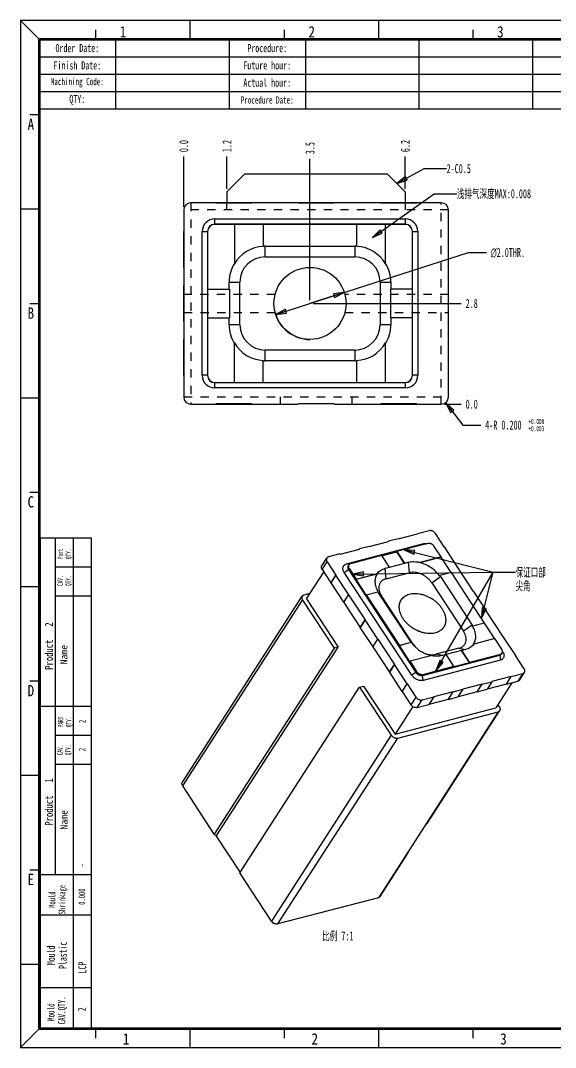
# Model space of a CAD drawing. Header units: millimetres. Extents: x 1.2 to 41.6, y 0.8 to 29.3.
# Drawn here: x 1.22 to 16.08, y 0.81 to 29.31 of the extents above; entities that cross this region are included whole.
import ezdxf

# ---------------------------------------------------------------- set-up
doc = ezdxf.new("R2010")
doc.units = ezdxf.units.MM
doc.header["$LTSCALE"] = 2.31
doc.linetypes.add('HIDDEN', pattern=[0.2, 0.1, -0.1])
doc.layers.get('0').update_dxf_attribs({"linetype": 'CONTINUOUS'})
for name, color, linetype in [('DEFAULT_2', 4, 'HIDDEN'), ('DIM', 7, 'CONTINUOUS'), ('NOTE', 7, 'CONTINUOUS')]:
    doc.layers.add(name, color=color, linetype=linetype)
doc.styles.get("Standard").update_dxf_attribs({"font": 'txt', "width": 0.6})
doc.styles.add('TEXTSTYLE_10', font='txt')
doc.styles.add('TEXTSTYLE_2', font='gdt', dxfattribs={"width": 0.6})
doc.styles.add('TEXTSTYLE_4', font='txt', dxfattribs={"width": 0.8})
doc.styles.add('TEXTSTYLE_5', font='txt', dxfattribs={"width": 0.85})
doc.dimstyles.new('DIMSTYLE_1', dxfattribs={"dimtxt": 0.25, "dimasz": 0.3, "dimexe": 1.75, "dimexo": 0.875, "dimtad": 0, "dimtih": 1, "dimtoh": 1, "dimdec": 1, "dimzin": 0, "dimdsep": 46, "dimtxsty": 'STANDARD', "dimblk": 'CLOSED', "dimblk1": 'CLOSED', "dimblk2": 'CLOSED', "dimcen": 0.09, "dimadec": 0, "dimazin": 0, "dimtp": 0.1, "dimtm": 0.1, "dimtfac": 1, "dimtdec": 1, "dimtofl": 0, "dimtmove": 0, "dimatfit": 3, "dimldrblk": 'CLOSED', "dimfxl": 1, "dimtolj": 1, "dimtzin": 0, "dimarcsym": 0})
doc.dimstyles.new('DIMSTYLE_2', dxfattribs={"dimtxt": 0.25, "dimasz": 0.3, "dimexe": 1.75, "dimexo": 0.875, "dimtad": 0, "dimtih": 1, "dimtoh": 1, "dimdec": 1, "dimzin": 0, "dimdsep": 46, "dimtxsty": 'STANDARD', "dimblk": 'CLOSED', "dimblk1": 'CLOSED', "dimblk2": 'CLOSED', "dimcen": 0.09, "dimadec": 0, "dimazin": 0, "dimtp": 0.2, "dimtm": 0.2, "dimtfac": 1, "dimtdec": 1, "dimtofl": 0, "dimtmove": 0, "dimatfit": 3, "dimldrblk": 'CLOSED', "dimfxl": 1, "dimtolj": 1, "dimtzin": 0, "dimarcsym": 0})
doc.dimstyles.new('DIMSTYLE_3', dxfattribs={"dimtxt": 0.25, "dimasz": 0.3, "dimexe": 1.75, "dimexo": 0.875, "dimtad": 1, "dimdec": 1, "dimzin": 0, "dimdsep": 46, "dimtxsty": 'STANDARD', "dimblk": 'CLOSED', "dimblk1": 'CLOSED', "dimblk2": 'CLOSED', "dimcen": 0.09, "dimadec": 0, "dimazin": 0, "dimtp": 0.1, "dimtm": 0.1, "dimtfac": 1, "dimtdec": 1, "dimtofl": 0, "dimtmove": 0, "dimatfit": 3, "dimldrblk": 'CLOSED', "dimfxl": 1, "dimtolj": 1, "dimtzin": 0, "dimarcsym": 0})
doc.dimstyles.new('DIMSTYLE_4', dxfattribs={"dimtxt": 0.25, "dimasz": 0.3, "dimexe": 1.75, "dimexo": 0.875, "dimtad": 1, "dimdec": 3, "dimzin": 0, "dimdsep": 46, "dimtxsty": 'STANDARD', "dimblk": 'CLOSED', "dimblk1": 'CLOSED', "dimblk2": 'CLOSED', "dimcen": 0.09, "dimadec": 0, "dimazin": 0, "dimtol": 1, "dimtp": 0.008, "dimtm": -0.003, "dimtfac": 0.6, "dimtdec": 3, "dimtofl": 0, "dimtmove": 0, "dimatfit": 3, "dimldrblk": 'CLOSED', "dimfxl": 1, "dimtolj": 1, "dimtzin": 0, "dimarcsym": 0})
doc.dimstyles.get("Standard").update_dxf_attribs({"dimtxt": 0.25, "dimasz": 0.3, "dimexe": 1.75, "dimexo": 0.875, "dimtad": 1, "dimdec": 3, "dimzin": 0, "dimdsep": 46, "dimtxsty": 'STANDARD', "dimblk": 'CLOSED', "dimblk1": 'CLOSED', "dimblk2": 'CLOSED', "dimcen": 0.09, "dimadec": 0, "dimazin": 0, "dimtol": 1, "dimtp": 0.001, "dimtm": 0.001, "dimtfac": 1, "dimtdec": 3, "dimtofl": 0, "dimtmove": 0, "dimatfit": 3, "dimldrblk": 'CLOSED', "dimfxl": 1, "dimtolj": 1, "dimtzin": 0, "dimarcsym": 0})

# ---------------------------------------------------------------- blocks, each defined once
blk = doc.blocks.new('*D1')
at = {"layer": 'DIM', "color": 2, "linetype": 'Continuous'}
blk.add_line((6.954, 24.636), (6.954, 25.528), dxfattribs=at)
at = {"layer": 'DIM', "color": 2, "linetype": 'Continuous', "insert": (6.829, 25.653), "char_height": 0.25, "width": 0.45, "attachment_point": 1, "rotation": 90, "line_spacing_factor": 0.9}
blk.add_mtext('1.2', dxfattribs=at)
blk = doc.blocks.new('_CLOSED')
at = {"color": 0, "linetype": 'ByBlock'}
for p, q in [((0, 0), (-1, 0.183)), ((-1, 0.183), (-1, -0.183)), ((-1, -0.183), (0, 0)), ((-1, 0), (0, 0))]:
    blk.add_line(p, q, dxfattribs=at)
blk = doc.blocks.new('*D2')
at = {"layer": 'DIM', "color": 2, "linetype": 'Continuous'}
blk.add_line((5.754, 24.135), (5.754, 25.528), dxfattribs=at)
at = {"layer": 'DIM', "color": 2, "linetype": 'Continuous', "insert": (5.629, 25.653), "char_height": 0.25, "width": 0.45, "attachment_point": 1, "rotation": 90, "line_spacing_factor": 0.9}
blk.add_mtext('0.0', dxfattribs=at)
blk = doc.blocks.new('*D3')
at = {"layer": 'DIM', "color": 2, "linetype": 'Continuous'}
blk.add_line((11.904, 24.636), (11.904, 25.528), dxfattribs=at)
at = {"layer": 'DIM', "color": 2, "linetype": 'Continuous', "insert": (11.779, 25.653), "char_height": 0.25, "width": 0.45, "attachment_point": 1, "rotation": 90, "line_spacing_factor": 0.9}
blk.add_mtext('6.2', dxfattribs=at)
blk = doc.blocks.new('*D4')
at = {"layer": 'DIM', "color": 2, "linetype": 'Continuous'}
blk.add_line((9.259, 21.542), (9.259, 25.471), dxfattribs=at)
at = {"layer": 'DIM', "color": 2, "linetype": 'Continuous', "insert": (9.134, 25.596), "char_height": 0.25, "width": 0.45, "attachment_point": 1, "rotation": 90, "line_spacing_factor": 0.9}
blk.add_mtext('3.5', dxfattribs=at)
blk = doc.blocks.new('*D5')
at = {"layer": 'DIM', "color": 2, "linetype": 'Continuous'}
blk.add_line((9.346, 21.454), (13.456, 21.454), dxfattribs=at)
at = {"layer": 'DIM', "color": 2, "linetype": 'Continuous', "insert": (13.581, 21.579), "char_height": 0.25, "width": 0.45, "attachment_point": 1, "line_spacing_factor": 0.9}
blk.add_mtext('2.8', dxfattribs=at)
blk = doc.blocks.new('*D6')
at = {"layer": 'DIM', "color": 2, "linetype": 'Continuous'}
blk.add_line((12.992, 18.66), (13.456, 18.66), dxfattribs=at)
at = {"layer": 'DIM', "color": 2, "linetype": 'Continuous', "insert": (13.581, 18.785), "char_height": 0.25, "width": 0.45, "attachment_point": 1, "line_spacing_factor": 0.9}
blk.add_mtext('0.0', dxfattribs=at)
blk = doc.blocks.new('*D7')
at = {"layer": 'DIM', "color": 2, "linetype": 'Continuous'}
for p, q in [((9.259, 21.454), (13.658, 22.87)), ((13.658, 22.87), (14.158, 22.87)), ((10.211, 21.76), (9.259, 21.454)), ((8.307, 21.148), (9.259, 21.454))]:
    blk.add_line(p, q, dxfattribs=at)
at = {"layer": 'DIM', "color": 2, "linetype": 'Continuous', "xscale": 0.3, "yscale": 0.3, "zscale": 0.3}
for p, rotation in [((10.211, 21.76), 17.8348967167), ((8.307, 21.148), 197.8348967167)]:
    blk.add_blockref('_CLOSED', p, dxfattribs=dict(at, rotation=rotation))
at = {"layer": 'DIM', "color": 2, "linetype": 'Continuous', "insert": (14.283, 22.995), "char_height": 0.25, "width": 1.38333, "attachment_point": 1, "line_spacing_factor": 0.9, "style": 'TEXTSTYLE_2'}
blk.add_mtext('{\\Fgdt;n}\\Ftxt;2.0THR.', dxfattribs=at)
blk = doc.blocks.new('*D8')
at = {"layer": 'DIM', "color": 2, "linetype": 'Continuous'}
for p, q in [((13.026, 18.701), (13.499, 18.08)), ((13.499, 18.08), (13.999, 18.08))]:
    blk.add_line(p, q, dxfattribs=at)
at = {"layer": 'DIM', "color": 2, "linetype": 'Continuous', "xscale": 0.3, "yscale": 0.3, "zscale": 0.3, "rotation": 127.3016114302}
blk.add_blockref('_CLOSED', (13.026, 18.701), dxfattribs=at)
at = {"layer": 'DIM', "color": 2, "linetype": 'Continuous', "width": 0.6}
for s, height, p in [('+0.008', 0.15, (15.324, 18.105)), ('4-R', 0.25, (14.124, 17.955)), ('0.200', 0.25, (14.574, 17.955)), ('+0.003', 0.15, (15.324, 17.905))]:
    blk.add_text(s, height=height, dxfattribs=at).set_placement(p)
blk = doc.blocks.new('*T36')
at = {"color": 0, "linetype": 'ByBlock', "lineweight": -2}
for p, q in [((0, 0), (39.297, 0)), ((0, 0), (0, -1.92)), ((2.12, 0), (2.12, -1.92)), ((5.273, 0), (5.273, -1.92)), ((7.393, 0), (7.393, -1.92)), ((10.546, 0), (10.546, -1.92)), ((13.699, 0), (13.699, -1.92)), ((16.852, 0), (16.852, -1.92)), ((20.005, 0), (20.005, -1.92)), ((23.158, 0), (23.158, -1.92)), ((26.311, 0), (26.311, -1.92)), ((29.464, 0), (29.464, -1.92)), ((32.617, 0), (32.617, -1.92)), ((39.297, 0), (39.297, -1.92)), ((0, -0.48), (32.617, -0.48)), ((0, -0.96), (32.617, -0.96)), ((0, -1.44), (32.617, -1.44)), ((0, -1.92), (39.297, -1.92))]:
    blk.add_line(p, q, dxfattribs=at)
at = {"color": 0, "linetype": 'Continuous', "char_height": 0.225, "width": 2, "attachment_point": 5, "line_spacing_factor": 0.9}
for s, insert in [('Order Date: ', (1.06, -0.24)), ('Procedure:', (6.333, -0.24))]:
    blk.add_mtext(s, dxfattribs=dict(at, insert=insert))
at = {"color": 0, "linetype": 'Continuous'}
for s, insert, char_height, width, attachment_point in [('  Remark:   ', (32.677, -0.06), 0.3, 6.56, 1), ('Finish Date:', (1.06, -0.72), 0.225, 2, 5), ('Future hour:', (6.333, -0.72), 0.225, 2, 5), ('Machining Code:', (1.06, -1.2), 0.2, 2, 5), ('Actual hour:', (6.333, -1.2), 0.225, 2, 5), ('QTY:', (1.06, -1.68), 0.225, 2, 5), ('Procedure Date:', (6.333, -1.68), 0.2, 2, 5)]:
    blk.add_mtext(s, dxfattribs=dict(at, insert=insert, char_height=char_height, width=width, attachment_point=attachment_point))
blk = doc.blocks.new('*T38')
at = {"color": 0, "linetype": 'ByBlock', "lineweight": -2}
for p, q in [((0, 0), (1.4105, 0)), ((0, 0), (0, -13.5975)), ((0.4095, 0), (0.4095, -9.345)), ((0.91, 0), (0.91, -13.5975)), ((1.4105, 0), (1.4105, -13.5975)), ((0.4095, -0.805), (1.4105, -0.805)), ((0.4095, -1.61), (1.4105, -1.61)), ((0, -4.6725), (1.4105, -4.6725)), ((0.4095, -5.4775), (1.4105, -5.4775)), ((0.4095, -6.2825), (1.4105, -6.2825)), ((0, -9.345), (1.4105, -9.345)), ((0, -10.465), (1.4105, -10.465)), ((0, -12.4775), (1.4105, -12.4775)), ((0, -13.5975), (1.4105, -13.5975))]:
    blk.add_line(p, q, dxfattribs=at)

msp = doc.modelspace()

# ---------------------------------------------------------------- linework, layer by layer
at = {"color": 7, "linetype": 'Continuous'}
for p, q in [((1.7447, 28.7819), (1.2208, 29.3058)), ((1.2216, 29.3056), (1.2216, 0.8057)), ((41.5345, 29.3056), (1.2216, 29.3056)), ((5.9359, 28.7819), (5.9359, 29.3058)), ((11.1748, 28.7819), (11.1748, 29.3058)), ((3.3164, 28.7819), (3.3164, 29.0438)), ((8.5554, 28.7819), (8.5554, 29.0438)), ((13.7943, 28.7819), (13.7943, 29.0438)), ((1.7447, 26.6863), (1.4828, 26.6863)), ((7.4538, 25.0483), (6.9538, 24.5483)), ((7.4538, 25.0483), (11.4042, 25.0483)), ((11.9042, 24.5483), (11.4042, 25.0483)), ((6.9538, 24.5483), (6.9538, 24.2483)), ((11.9042, 24.5483), (11.9042, 24.2483)), ((12.9042, 24.2483), (5.9538, 24.2483)), ((6.6418, 24.2483), (6.6418, 24.2433)), ((6.6418, 24.2433), (7.6418, 24.2433)), ((7.6418, 24.2433), (7.6418, 24.2483)), ((8.9331, 24.2483), (8.9331, 24.2433)), ((8.9331, 24.2433), (9.9331, 24.2433)), ((9.9331, 24.2433), (9.9331, 24.2483)), ((11.2243, 24.2483), (11.2243, 24.2433)), ((11.2243, 24.2433), (12.2243, 24.2433)), ((12.2243, 24.2433), (12.2243, 24.2483)), ((1.7447, 24.0668), (1.2208, 24.0668)), ((5.7535, 24.048), (5.7535, 18.8602)), ((13.1045, 18.8602), (13.1045, 24.048)), ((6.6148, 23.6474), (6.6148, 23.7981)), ((6.6148, 23.7981), (11.9027, 23.7981)), ((11.9027, 23.7981), (11.9027, 23.6474)), ((5.7585, 23.4541), (5.7535, 23.4541)), ((5.7585, 22.4541), (5.7585, 23.4541)), ((6.2638, 19.4611), (6.2638, 23.4471)), ((6.2638, 23.4471), (6.4145, 23.4471)), ((6.4113, 23.4471), (6.4113, 19.4611)), ((6.4145, 23.4471), (6.4145, 19.4611)), ((11.9027, 23.6505), (6.6148, 23.6505)), ((11.9027, 23.6474), (6.6148, 23.6474)), ((7.1588, 23.6474), (7.1588, 22.5491)), ((7.9588, 23.6474), (7.9588, 23.0378)), ((10.5588, 23.0378), (10.5588, 23.6474)), ((11.3588, 22.5491), (11.3588, 23.6474)), ((12.103, 23.4471), (12.2537, 23.4471)), ((12.103, 19.4611), (12.103, 23.4471)), ((12.1062, 19.4611), (12.1062, 23.4471)), ((12.2537, 23.4471), (12.2537, 19.4611)), ((13.1045, 23.4541), (13.0995, 23.4541)), ((13.0995, 23.4541), (13.0995, 22.4541)), ((8.0145, 22.7474), (8.0145, 23.0474)), ((8.0145, 23.0474), (10.503, 23.0474)), ((10.503, 23.0474), (10.503, 22.7474)), ((8.0145, 22.7474), (10.503, 22.7474)), ((5.7535, 22.4541), (5.7585, 22.4541)), ((13.0995, 22.4541), (13.1045, 22.4541)), ((5.7585, 21.9541), (5.7535, 21.9541)), ((5.7585, 20.9541), (5.7585, 21.9541)), ((7.0145, 21.8541), (7.0145, 22.0474)), ((7.0145, 22.0474), (7.3145, 22.0474)), ((7.3145, 20.8608), (7.3145, 22.0474)), ((11.203, 22.0474), (11.503, 22.0474)), ((11.203, 22.0474), (11.203, 20.8608)), ((11.503, 22.0474), (11.503, 21.8541)), ((13.1045, 21.9541), (13.0995, 21.9541)), ((13.0995, 21.9541), (13.0995, 20.9541)), ((6.4141, 21.8541), (7.0225, 21.8541)), ((7.0225, 21.8541), (7.0225, 21.0541)), ((12.103, 21.8541), (11.495, 21.8541)), ((11.495, 21.8541), (11.495, 21.0541)), ((1.7447, 21.4473), (1.4828, 21.4473)), ((5.7535, 20.9541), (5.7585, 20.9541)), ((6.4141, 21.0541), (7.0225, 21.0541)), ((7.0145, 20.8608), (7.0145, 21.0541)), ((7.3145, 20.8608), (7.0145, 20.8608)), ((11.503, 20.8608), (11.203, 20.8608)), ((12.103, 21.0541), (11.495, 21.0541)), ((11.503, 21.0541), (11.503, 20.8608)), ((13.0995, 20.9541), (13.1045, 20.9541)), ((5.7585, 20.4541), (5.7535, 20.4541)), ((5.7585, 19.4541), (5.7585, 20.4541)), ((7.1588, 19.2604), (7.1588, 20.359)), ((11.3588, 19.2604), (11.3588, 20.359)), ((13.1045, 20.4541), (13.0995, 20.4541)), ((13.0995, 20.4541), (13.0995, 19.4541)), ((10.503, 20.1608), (8.0145, 20.1608)), ((8.0145, 19.8608), (8.0145, 20.1608)), ((10.503, 20.1608), (10.503, 19.8608)), ((7.9588, 19.2604), (7.9588, 19.8703)), ((10.503, 19.8608), (8.0145, 19.8608)), ((10.5588, 19.2604), (10.5588, 19.8703)), ((5.7535, 19.4541), (5.7585, 19.4541)), ((6.4145, 19.4611), (6.2638, 19.4611)), ((12.2537, 19.4611), (12.103, 19.4611)), ((13.0995, 19.4541), (13.1045, 19.4541)), ((6.6148, 19.1101), (6.6148, 19.2608)), ((6.6148, 19.2608), (11.9027, 19.2608)), ((6.6148, 19.2576), (11.9027, 19.2576)), ((11.9027, 19.1101), (6.6148, 19.1101)), ((11.9027, 19.2608), (11.9027, 19.1101)), ((1.7447, 18.8279), (1.2208, 18.8279)), ((5.9538, 18.6599), (8.9331, 18.6599)), ((7.6418, 18.6649), (6.6418, 18.6649)), ((6.6418, 18.6649), (6.6418, 18.6599)), ((7.6418, 18.6599), (7.6418, 18.6649)), ((9.9331, 18.6649), (8.9331, 18.6649)), ((8.9331, 18.6649), (8.9331, 18.6599)), ((9.9331, 18.6599), (9.9331, 18.6649)), ((9.9331, 18.6599), (12.9042, 18.6599)), ((12.2243, 18.6649), (11.2243, 18.6649)), ((11.2243, 18.6649), (11.2243, 18.6599)), ((12.2243, 18.6599), (12.2243, 18.6649)), ((1.7447, 16.2084), (1.4828, 16.2084)), ((12.565, 15.148), (12.2452, 15.0644)), ((10.9005, 14.7098), (11.4391, 14.8506)), ((11.4373, 14.8533), (11.4349, 14.8495)), ((11.7066, 14.9237), (11.4373, 14.8533)), ((11.4391, 14.8506), (11.4373, 14.8533)), ((11.7066, 14.9237), (11.7084, 14.921)), ((11.7084, 14.921), (12.247, 15.0617)), ((12.2452, 15.0644), (12.2427, 15.0606)), ((12.247, 15.0617), (12.2452, 15.0644)), ((12.9877, 14.6968), (12.7439, 15.0681)), ((10.0927, 14.4986), (10.6312, 14.6394)), ((10.2755, 14.2269), (12.4222, 14.7881)), ((10.6295, 14.6421), (10.627, 14.6383)), ((10.8988, 14.7125), (10.6295, 14.6421)), ((10.6312, 14.6394), (10.6295, 14.6421)), ((10.8988, 14.7125), (10.9005, 14.7098)), ((11.2421, 14.4522), (11.67, 14.564)), ((11.6723, 14.5672), (11.67, 14.564)), ((11.8855, 14.2357), (11.67, 14.564)), ((12.5302, 14.7915), (11.6723, 14.5672)), ((11.6723, 14.5672), (11.8849, 14.2434)), ((12.4222, 14.7881), (12.4732, 14.7766)), ((12.9018, 14.418), (12.7091, 14.7116)), ((12.9877, 14.6968), (12.985, 14.6961)), ((12.985, 14.6961), (13.3393, 14.1565)), ((12.9865, 14.6951), (12.9877, 14.6968)), ((9.5878, 14.1741), (9.7242, 14.3856)), ((9.5977, 14.0699), (9.7341, 14.2814)), ((9.7341, 14.2814), (9.9779, 13.9101)), ((10.0909, 14.5013), (9.771, 14.4177)), ((10.0909, 14.5013), (10.0927, 14.4986)), ((11.2414, 14.4546), (10.3835, 14.2303)), ((11.2414, 14.4546), (11.454, 14.1308)), ((11.8849, 14.2434), (11.989, 14.2706)), ((11.989, 14.2706), (12.0134, 13.9818)), ((12.8999, 14.4147), (12.3081, 14.26)), ((12.9018, 14.418), (12.3187, 14.2656)), ((12.9018, 14.418), (12.8999, 14.4147)), ((13.1824, 13.9844), (12.8999, 14.4147)), ((9.16, 13.2523), (9.6429, 14.0011)), ((9.5977, 14.0699), (9.8415, 13.6986)), ((10.2108, 13.9881), (10.3284, 14.0681)), ((12.0843, 11.1343), (10.2108, 13.9881)), ((10.3479, 14.2106), (10.2755, 14.2269)), ((10.3395, 14.2022), (10.3212, 14.178)), ((10.3284, 14.0681), (10.3466, 14.094)), ((10.3284, 14.0681), (12.202, 11.2143)), ((10.3466, 14.094), (10.5393, 13.8004)), ((11.3499, 14.1035), (11.454, 14.1308)), ((11.3744, 13.8147), (11.3499, 14.1035)), ((11.3744, 13.8147), (12.0134, 13.9818)), ((11.454, 14.1308), (11.4547, 14.1231)), ((11.8855, 14.2357), (11.4547, 14.1231)), ((11.8849, 14.2434), (11.8855, 14.2357)), ((13.1852, 13.9862), (12.8613, 13.9016)), ((14.1064, 12.5831), (13.1852, 13.9862)), ((13.3393, 14.1565), (13.342, 14.1572)), ((13.7994, 13.4603), (13.342, 14.1572)), ((9.9779, 13.9101), (9.8415, 13.6986)), ((9.8442, 13.6993), (9.8415, 13.6986)), ((9.8442, 13.6993), (9.9806, 13.9108)), ((10.1974, 13.1613), (9.8442, 13.6993)), ((9.9806, 13.9108), (9.9779, 13.9101)), ((10.3349, 13.3711), (9.9806, 13.9108)), ((11.1286, 13.9517), (10.5369, 13.797)), ((10.5393, 13.8004), (10.5369, 13.797)), ((10.8203, 13.3653), (10.5369, 13.797)), ((10.5393, 13.8004), (11.1224, 13.9529)), ((12.6384, 13.7026), (12.8819, 13.8717)), ((12.6384, 13.7026), (13.5201, 12.3596)), ((12.8613, 13.9016), (12.8548, 13.897)), ((12.8819, 13.8717), (13.7635, 12.5287)), ((1.7447, 13.5889), (1.2208, 13.5889)), ((9.258, 13.4044), (9.0891, 13.3602)), ((10.8228, 13.3687), (11.1467, 13.4534)), ((11.1489, 13.4511), (11.1467, 13.4534)), ((12.0473, 12.0801), (11.1656, 13.4231)), ((11.1656, 13.4231), (11.2454, 13.3384)), ((13.7994, 13.4603), (13.7967, 13.4596)), ((13.7967, 13.4596), (14.151, 12.9199)), ((13.7983, 13.4586), (13.7994, 13.4603)), ((5.7143, 8.1676), (9.0422, 13.3281)), ((5.7243, 8.0634), (9.0522, 13.2239)), ((9.0522, 13.2239), (9.9291, 11.8881)), ((9.1599, 13.2521), (10.0369, 11.9162)), ((10.1958, 13.1589), (10.3322, 13.3704)), ((10.1958, 13.1589), (10.6533, 12.4621)), ((10.3322, 13.3704), (10.3349, 13.3711)), ((10.3322, 13.3704), (10.7897, 12.6736)), ((10.8228, 13.3687), (10.8203, 13.3653)), ((10.8228, 13.3687), (11.7439, 11.9655)), ((12.1271, 11.9954), (11.2454, 13.3384)), ((14.151, 12.9199), (14.1537, 12.9206)), ((14.6112, 12.2238), (14.1537, 12.9206)), ((10.7897, 12.6736), (10.6533, 12.4621)), ((10.656, 12.4628), (10.7924, 12.6743)), ((10.7924, 12.6743), (10.7897, 12.6736)), ((11.1467, 12.1346), (10.7924, 12.6743)), ((14.1045, 12.5798), (13.7759, 12.4939)), ((14.1064, 12.5831), (13.7824, 12.4984)), ((14.1064, 12.5831), (14.1045, 12.5798)), ((14.387, 12.1494), (14.1045, 12.5798)), ((10.656, 12.4628), (10.6533, 12.4621)), ((11.0092, 11.9248), (10.656, 12.4628)), ((13.7635, 12.5287), (13.5201, 12.3596)), ((13.7759, 12.4939), (13.7824, 12.4984)), ((11.0076, 11.9224), (11.144, 12.1339)), ((11.144, 12.1339), (11.1467, 12.1346)), ((11.144, 12.1339), (11.6015, 11.437)), ((12.07, 12.048), (11.7415, 11.9621)), ((11.7439, 11.9655), (12.0679, 12.0502)), ((12.1271, 11.9954), (12.0473, 12.0801)), ((12.0679, 12.0502), (12.07, 12.048)), ((14.3899, 12.1513), (13.8068, 11.9989)), ((14.5826, 11.8578), (14.3899, 12.1513)), ((14.6112, 12.2238), (14.6085, 12.2231)), ((14.6085, 12.2231), (14.9628, 11.6834)), ((14.6101, 12.222), (14.6112, 12.2238)), ((9.9291, 11.8881), (6.6013, 6.7276)), ((6.6544, 6.6711), (10.0369, 11.9162)), ((10.0369, 11.9162), (9.9291, 11.8881)), ((11.0076, 11.9224), (11.4651, 11.2255)), ((11.7439, 11.9655), (11.7415, 11.9621)), ((12.025, 11.5304), (11.7415, 11.9621)), ((12.0274, 11.5338), (12.6104, 11.6862)), ((12.3836, 11.1331), (14.5304, 11.6943)), ((13.3911, 11.8832), (12.7521, 11.7162)), ((12.9402, 11.6812), (12.7521, 11.7162)), ((13.0443, 11.7084), (12.9402, 11.6812)), ((13.4701, 11.822), (13.0393, 11.7093)), ((13.0443, 11.7084), (13.0393, 11.7093)), ((13.2569, 11.3846), (13.0443, 11.7084)), ((13.3911, 11.8832), (13.5793, 11.8482)), ((13.4752, 11.821), (13.4701, 11.822)), ((13.6857, 11.4936), (13.4701, 11.822)), ((13.5793, 11.8482), (13.4752, 11.821)), ((13.6877, 11.4972), (13.4752, 11.821)), ((13.6877, 11.4972), (14.5457, 11.7215)), ((14.5457, 11.7215), (14.5304, 11.6943)), ((14.5304, 11.6943), (14.5444, 11.5554)), ((14.5951, 11.7578), (14.5805, 11.7312)), ((14.6015, 11.8059), (14.6091, 11.7943)), ((14.6091, 11.7943), (14.6021, 11.8008)), ((11.6015, 11.437), (11.4651, 11.2255)), ((11.4678, 11.2262), (11.6042, 11.4377)), ((11.6042, 11.4377), (11.6015, 11.437)), ((11.9585, 10.898), (11.6042, 11.4377)), ((12.0274, 11.5338), (12.025, 11.5304)), ((12.0274, 11.5338), (12.2201, 11.2402)), ((14.5444, 11.5554), (12.3977, 10.9943)), ((13.2548, 11.381), (13.6857, 11.4936)), ((13.6877, 11.4972), (13.6857, 11.4936)), ((14.9628, 11.6834), (14.9655, 11.6841)), ((15.2064, 11.3172), (14.9655, 11.6841)), ((11.4678, 11.2262), (11.4651, 11.2255)), ((11.821, 10.6883), (11.4678, 11.2262)), ((12.202, 11.2143), (12.0843, 11.1343)), ((12.2201, 11.2402), (12.202, 11.2143)), ((12.3836, 11.1331), (12.3989, 11.1603)), ((12.3977, 10.9943), (12.3836, 11.1331)), ((12.3989, 11.1603), (13.2569, 11.3846)), ((13.2569, 11.3846), (13.2548, 11.381)), ((14.8497, 11.0973), (15.1695, 11.1809)), ((15.1695, 11.1809), (15.0331, 10.9694)), ((15.08, 11.0015), (15.2164, 11.213)), ((1.7447, 10.9694), (1.4828, 10.9694)), ((10.6377, 10.8087), (10.7455, 10.8369)), ((10.7455, 10.8369), (11.6224, 9.5011)), ((11.8194, 10.6858), (11.9558, 10.8973)), ((11.9558, 10.8973), (11.9585, 10.898)), ((11.9558, 10.8973), (12.1967, 10.5304)), ((14.04, 10.8888), (13.5014, 10.748)), ((13.9036, 10.6773), (14.04, 10.8888)), ((13.9054, 10.6746), (14.0418, 10.8861)), ((14.0418, 10.8861), (14.04, 10.8888)), ((14.0418, 10.8861), (14.3111, 10.9565)), ((14.3111, 10.9565), (14.1747, 10.745)), ((14.7115, 10.8885), (14.1771, 10.7488)), ((14.8479, 11.1), (14.3093, 10.9592)), ((14.3093, 10.9592), (14.3111, 10.9565)), ((14.8641, 10.9252), (14.4167, 10.2315)), ((14.7115, 10.8885), (14.8479, 11.1)), ((14.7133, 10.8858), (14.7115, 10.8885)), ((14.7133, 10.8858), (14.8497, 11.0973)), ((14.7133, 10.8858), (15.0331, 10.9694)), ((14.8497, 11.0973), (14.8479, 11.1)), ((7.3099, 5.6482), (10.6377, 10.8087)), ((10.6377, 10.8087), (11.5147, 9.4729)), ((11.8194, 10.6858), (12.0603, 10.3189)), ((13.2322, 10.6776), (12.6936, 10.5368)), ((13.0958, 10.4661), (13.2322, 10.6776)), ((13.0975, 10.4634), (13.2339, 10.6749)), ((13.2339, 10.6749), (13.2322, 10.6776)), ((13.2339, 10.6749), (13.5032, 10.7453)), ((13.5032, 10.7453), (13.3668, 10.5338)), ((13.9036, 10.6773), (13.3693, 10.5376)), ((13.5014, 10.748), (13.5032, 10.7453)), ((13.9054, 10.6746), (13.9036, 10.6773)), ((13.9054, 10.6746), (14.1747, 10.745)), ((12.1159, 10.2658), (11.6227, 9.501)), ((12.1967, 10.5304), (12.0603, 10.3189)), ((12.2391, 10.239), (12.3755, 10.4505)), ((12.2391, 10.239), (12.559, 10.3226)), ((12.3755, 10.4505), (12.6954, 10.5341)), ((12.6954, 10.5341), (12.559, 10.3226)), ((13.0958, 10.4661), (12.5614, 10.3264)), ((12.6936, 10.5368), (12.6954, 10.5341)), ((13.0975, 10.4634), (13.0958, 10.4661)), ((13.0975, 10.4634), (13.3668, 10.5338)), ((14.5245, 10.2597), (14.4793, 10.3285)), ((14.4876, 10.1234), (11.1597, 4.9628)), ((11.6227, 9.501), (14.4167, 10.2313)), ((11.6936, 9.393), (14.4876, 10.1234)), ((12.5159, 7.0253), (14.5344, 10.1555)), ((11.5147, 9.4729), (8.1868, 4.3124)), ((8.3657, 4.2325), (11.6936, 9.393)), ((1.7447, 8.35), (1.2208, 8.35)), ((6.6013, 6.7276), (5.7243, 8.0634)), ((6.6013, 6.7276), (6.6544, 6.6711)), ((6.6544, 6.6711), (7.3178, 5.6606)), ((11.2065, 4.9949), (11.9703, 6.1793)), ((1.7447, 5.7305), (1.4828, 5.7305)), ((8.1868, 4.3124), (7.3099, 5.6482)), ((11.1597, 4.9628), (8.3657, 4.2325)), ((8.2134, 4.2809), (8.1868, 4.3124)), ((8.2401, 4.2559), (8.2134, 4.2809)), ((8.2401, 4.2559), (8.2739, 4.2419)), ((1.7447, 3.111), (1.2208, 3.111)), ((1.7447, 1.3298), (1.2208, 0.8059)), ((3.3164, 1.0678), (3.3164, 1.3298)), ((5.9359, 0.8059), (5.9359, 1.3298)), ((8.5554, 1.0678), (8.5554, 1.3298)), ((11.1748, 0.8059), (11.1748, 1.3298)), ((13.7943, 1.0678), (13.7943, 1.3298)), ((1.2216, 0.8057), (41.5345, 0.8057))]:
    msp.add_line(p, q, dxfattribs=at)
at = {"color": 7, "linetype": 'Continuous', "const_width": 0.07}
for points in [[(1.7447, 28.7819), (1.7447, 1.3298)], [(41.0368, 28.7819), (1.7447, 28.7819)], [(1.7447, 1.3298), (41.0368, 1.3298)]]:
    msp.add_lwpolyline(points, dxfattribs=at)
at = {"color": 7, "linetype": 'Continuous'}
msp.add_circle((9.2588, 21.4541), 1, dxfattribs=at)
for centre, radius, start, end in [((5.9538, 24.048), 0.2003, 90, 180), ((12.9042, 24.048), 0.2003, 0, 90), ((6.6148, 23.4471), 0.351, 90, 180), ((11.9027, 23.4471), 0.351, 0, 90), ((6.6148, 23.4471), 0.2035, 90, 180), ((6.6148, 23.4471), 0.2003, 90, 180), ((11.9027, 23.4471), 0.2035, 0, 90), ((11.9027, 23.4471), 0.2003, 0, 90), ((8.0145, 22.0474), 0.992, 93.22112, 149.61443), ((8.0145, 22.0474), 1, 90, 93.19532), ((10.503, 22.0474), 1, 86.80468, 90), ((10.503, 22.0474), 0.992, 30.38557, 86.77888), ((8.0145, 22.0474), 1, 148.84158, 180), ((8.0145, 22.0474), 0.7, 90, 180), ((10.503, 22.0474), 0.7, 0, 90), ((10.503, 22.0474), 1, 0, 31.15842), ((8.0145, 20.8608), 1, 180, 211.15842), ((8.0145, 20.8608), 0.7, 180, 270), ((10.503, 20.8608), 0.7, 270, 360), ((10.503, 20.8608), 1, 328.84158, 360), ((8.0145, 20.8608), 0.992, 210.38557, 266.77888), ((10.503, 20.8608), 0.992, 273.22112, 329.61443), ((8.0145, 20.8608), 1, 266.80468, 270), ((10.503, 20.8608), 1, 270, 273.19532), ((6.6148, 19.4611), 0.351, 180, 270), ((6.6148, 19.4611), 0.2035, 180, 270), ((6.6148, 19.4611), 0.2003, 180, 270), ((11.9027, 19.4611), 0.351, 270, 360), ((11.9027, 19.4611), 0.2035, 270, 360), ((11.9027, 19.4611), 0.2003, 270, 360), ((5.9538, 18.8602), 0.2003, 180, 270), ((12.9042, 18.8602), 0.2003, 270, 360), ((10.8188, 17.1003), 3.2071, 297.67057, 297.88468), ((11.2143, 14.421), 0.4771, 258.88473, 259.64731), ((12.204, 13.4264), 0.8111, 33.29933, 35.86181), ((11.8133, 13.8483), 0.7748, 210.64862, 213.2902), ((11.7888, 13.8297), 0.7435, 210.37683, 210.61091), ((13.1159, 12.1034), 0.7748, 30.64862, 33.2902), ((12.7252, 12.5254), 0.8111, 213.29933, 215.86181), ((13.5245, 12.1899), 0.3353, 324.1123, 325.85907), ((12.3069, 14.8336), 3.2071, 297.67057, 297.88468), ((12.6563, 12.3506), 0.6377, 222.0475, 223.27916), ((12.6762, 12.3418), 0.6412, 250.55451, 252.31928), ((12.7024, 12.1544), 0.4771, 258.88473, 259.64731), ((12.81, 12.5065), 0.844, 256.33162, 256.75507), ((14.3876, 11.6488), 0.265, 27.51849, 33.30508)]:
    msp.add_arc(centre, radius, start, end, dxfattribs=at)
for points, knots in [([(12.7439, 15.0681), (12.7391, 15.0754), (12.7282, 15.0894), (12.7022, 15.1142), (12.6711, 15.1337), (12.6375, 15.146), (12.605, 15.1527), (12.5801, 15.152), (12.565, 15.148)], [0, 0, 0, 0, 0.1255138, 0.2559511, 0.520263, 0.6497283, 0.7740147, 1, 1, 1, 1]), ([(12.4222, 14.7881), (12.4375, 14.7921), (12.4705, 14.7962), (12.5036, 14.7931), (12.5204, 14.7901)], [0, 0, 0, 0, 0.4799972, 1, 1, 1, 1]), ([(12.7091, 14.7116), (12.7043, 14.7188), (12.6934, 14.7328), (12.6674, 14.7576), (12.6363, 14.7771), (12.6026, 14.7894), (12.5702, 14.7962), (12.5453, 14.7954), (12.5302, 14.7915)], [0, 0, 0, 0, 0.1255138, 0.2559511, 0.520263, 0.6497283, 0.7740147, 1, 1, 1, 1]), ([(9.7241, 14.3855), (9.7219, 14.3821), (9.7181, 14.3748), (9.7144, 14.3628), (9.7127, 14.35), (9.7131, 14.3317), (9.7191, 14.3078), (9.7284, 14.2901), (9.7341, 14.2814)], [0, 0, 0, 0, 0.1107178, 0.2232921, 0.3392792, 0.4599658, 0.7181619, 1, 1, 1, 1]), ([(9.771, 14.4177), (9.7661, 14.4164), (9.7565, 14.4131), (9.7436, 14.4059), (9.7325, 14.3968), (9.7266, 14.3894), (9.7241, 14.3855)], [0, 0, 0, 0, 0.2647933, 0.5179021, 0.7615382, 1, 1, 1, 1]), ([(11.989, 14.2706), (12.0402, 14.284), (12.1224, 14.2923), (12.233, 14.2836), (12.2901, 14.2727), (12.3187, 14.2656)], [0, 0, 0, 0, 0.4771009, 0.7335031, 1, 1, 1, 1]), ([(12.8548, 13.897), (12.8227, 13.9413), (12.7485, 14.0251), (12.6164, 14.1298), (12.4682, 14.2111), (12.3617, 14.2474), (12.3081, 14.26)], [0, 0, 0, 0, 0.2452541, 0.4988078, 0.7529807, 1, 1, 1, 1]), ([(9.5977, 14.0699), (9.592, 14.0786), (9.5827, 14.0963), (9.5767, 14.1202), (9.5763, 14.1385), (9.578, 14.1513), (9.5817, 14.1633), (9.5855, 14.1706), (9.5878, 14.174)], [0, 0, 0, 0, 0.2818382, 0.5400345, 0.660721, 0.776708, 0.8892823, 1, 1, 1, 1]), ([(10.2108, 13.9881), (10.2029, 14.0001), (10.1894, 14.0246), (10.1765, 14.0631), (10.1721, 14.1008), (10.1759, 14.1308), (10.1834, 14.1526), (10.1911, 14.1677), (10.2008, 14.1815), (10.2124, 14.1939), (10.2258, 14.2048), (10.2463, 14.2173), (10.2635, 14.2238), (10.2755, 14.2269)], [0, 0, 0, 0, 0.1460127, 0.2826654, 0.409669, 0.5286795, 0.5862456, 0.6431118, 0.69984, 0.7570185, 0.8152183, 0.8749519, 1, 1, 1, 1]), ([(10.3212, 14.178), (10.3186, 14.1745), (10.314, 14.167), (10.3093, 14.1546), (10.3068, 14.1411), (10.3066, 14.1218), (10.3113, 14.1018), (10.3198, 14.0824), (10.3253, 14.0728), (10.3284, 14.0681)], [0, 0, 0, 0, 0.1110848, 0.2234616, 0.3389716, 0.4591296, 0.7167852, 0.8555857, 1, 1, 1, 1]), ([(10.3394, 14.2022), (10.3369, 14.1988), (10.3323, 14.1914), (10.3277, 14.1791), (10.3253, 14.1659), (10.3251, 14.1468), (10.3309, 14.1217), (10.3406, 14.1031), (10.3466, 14.094)], [0, 0, 0, 0, 0.1111317, 0.2235609, 0.3391272, 0.4593438, 0.7171276, 1, 1, 1, 1]), ([(10.3835, 14.2303), (10.3746, 14.228), (10.3619, 14.2227), (10.3478, 14.212), (10.342, 14.2056), (10.3394, 14.2022)], [0, 0, 0, 0, 0.5166386, 0.7612676, 1, 1, 1, 1]), ([(11.1224, 13.9529), (11.135, 13.971), (11.1642, 14.0053), (11.2179, 14.0481), (11.2804, 14.0818), (11.3261, 14.0973), (11.3499, 14.1035)], [0, 0, 0, 0, 0.2383884, 0.4821615, 0.735122, 1, 1, 1, 1]), ([(12.6384, 13.7026), (12.6218, 13.7279), (12.5837, 13.7767), (12.5158, 13.8417), (12.4383, 13.8976), (12.3542, 13.9425), (12.2804, 13.9696), (12.2209, 13.9841), (12.1633, 13.9935), (12.0935, 13.9964), (12.039, 13.9885), (12.0134, 13.9818)], [0, 0, 0, 0, 0.1253856, 0.2554928, 0.387886, 0.5200015, 0.6492531, 0.7121162, 0.7734337, 0.8906396, 1, 1, 1, 1]), ([(11.1286, 13.9517), (11.1171, 13.9357), (11.0967, 13.9015), (11.0753, 13.8451), (11.0635, 13.7845), (11.0613, 13.7207), (11.0688, 13.6545), (11.0918, 13.5627), (11.1224, 13.4962), (11.1473, 13.4537)], [0, 0, 0, 0, 0.1121144, 0.2254636, 0.3416977, 0.4621853, 0.5879176, 0.7194754, 1, 1, 1, 1]), ([(11.3744, 13.8147), (11.3506, 13.8085), (11.3162, 13.7956), (11.2754, 13.7707), (11.2486, 13.749), (11.2254, 13.7242), (11.206, 13.6967), (11.1907, 13.6667), (11.1796, 13.6344), (11.1728, 13.6002), (11.1695, 13.5518), (11.1769, 13.488), (11.2027, 13.4113), (11.2296, 13.3624), (11.2454, 13.3384)], [0, 0, 0, 0, 0.1250478, 0.1847385, 0.2429121, 0.3000797, 0.3568038, 0.4136561, 0.4712061, 0.5299786, 0.5904268, 0.7174149, 0.8539879, 1, 1, 1, 1]), ([(11.7945, 13.2284), (11.8063, 13.2466), (11.8337, 13.2812), (11.8845, 13.325), (11.9442, 13.3601), (12.0361, 13.3953), (12.1395, 13.4094), (12.2472, 13.4047), (12.3324, 13.3912), (12.4183, 13.3681), (12.5328, 13.3249), (12.6417, 13.2648), (12.741, 13.1906), (12.8092, 13.1288), (12.8699, 13.0621), (12.9053, 13.0142), (12.9213, 12.9898)], [0, 0, 0, 0, 0.0491604, 0.0992342, 0.1510251, 0.2051433, 0.3213956, 0.3838943, 0.4489625, 0.5162174, 0.5851611, 0.725616, 0.7960013, 0.8655819, 0.9337913, 1, 1, 1, 1]), ([(9.0422, 13.328), (9.04, 13.3246), (9.0362, 13.3173), (9.0324, 13.3053), (9.0307, 13.2925), (9.0312, 13.2742), (9.0372, 13.2503), (9.0465, 13.2326), (9.0522, 13.2239)], [0, 0, 0, 0, 0.1107178, 0.2232921, 0.3392792, 0.4599658, 0.7181619, 1, 1, 1, 1]), ([(9.0891, 13.3602), (9.0841, 13.3589), (9.0746, 13.3556), (9.0616, 13.3484), (9.0506, 13.3393), (9.0447, 13.3319), (9.0422, 13.328)], [0, 0, 0, 0, 0.2647933, 0.5179021, 0.7615382, 1, 1, 1, 1]), ([(11.8442, 12.7082), (11.8297, 12.7303), (11.8033, 12.7752), (11.7721, 12.845), (11.7504, 12.9149), (11.7386, 12.9839), (11.737, 13.0509), (11.7456, 13.1148), (11.7643, 13.1747), (11.7835, 13.2113), (11.7945, 13.2284)], [0, 0, 0, 0, 0.1438268, 0.2821035, 0.4142746, 0.5404362, 0.6610411, 0.7769216, 0.8893659, 1, 1, 1, 1]), ([(12.9213, 12.9898), (12.9359, 12.9676), (12.9622, 12.9228), (12.9934, 12.853), (13.0151, 12.7831), (13.0269, 12.7141), (13.0285, 12.6471), (13.0199, 12.5832), (13.0012, 12.5233), (12.9821, 12.4867), (12.971, 12.4696)], [0, 0, 0, 0, 0.1438268, 0.2821035, 0.4142746, 0.5404362, 0.6610411, 0.7769216, 0.8893659, 1, 1, 1, 1]), ([(12.971, 12.4696), (12.9592, 12.4513), (12.9318, 12.4167), (12.881, 12.373), (12.8213, 12.3379), (12.7294, 12.3027), (12.626, 12.2886), (12.5183, 12.2933), (12.4331, 12.3068), (12.3472, 12.3299), (12.2327, 12.3731), (12.1238, 12.4332), (12.0245, 12.5074), (11.9563, 12.5692), (11.8956, 12.6359), (11.8602, 12.6838), (11.8442, 12.7082)], [0, 0, 0, 0, 0.0491604, 0.0992342, 0.1510251, 0.2051433, 0.3213956, 0.3838943, 0.4489625, 0.5162174, 0.5851611, 0.725616, 0.7960013, 0.8655819, 0.9337913, 1, 1, 1, 1]), ([(13.3911, 11.8832), (13.4149, 11.8895), (13.4493, 11.9024), (13.4901, 11.9273), (13.5169, 11.949), (13.5401, 11.9737), (13.5595, 12.0013), (13.5748, 12.0313), (13.5859, 12.0636), (13.5927, 12.0978), (13.596, 12.1461), (13.5886, 12.21), (13.5628, 12.2867), (13.5359, 12.3356), (13.5201, 12.3596)], [0, 0, 0, 0, 0.1250478, 0.1847385, 0.2429121, 0.3000797, 0.3568038, 0.4136561, 0.4712061, 0.5299786, 0.5904268, 0.7174149, 0.8539879, 1, 1, 1, 1]), ([(13.8021, 12.0017), (13.8129, 12.0178), (13.8321, 12.052), (13.8517, 12.1081), (13.8621, 12.1682), (13.8631, 12.2313), (13.8549, 12.2965), (13.8312, 12.3868), (13.8007, 12.4521), (13.7759, 12.4939)], [0, 0, 0, 0, 0.1118531, 0.2251685, 0.3415222, 0.4621854, 0.58807, 0.7196958, 1, 1, 1, 1]), ([(12.07, 12.048), (12.0781, 12.0368), (12.1121, 11.9923), (12.1504, 11.951), (12.1812, 11.922)], [0, 0, 0, 0, 0.2452957, 1, 1, 1, 1]), ([(12.1271, 11.9954), (12.1312, 11.9892), (12.1483, 11.9642), (12.1674, 11.9405), (12.1828, 11.9235)], [0, 0, 0, 0, 0.2453658, 1, 1, 1, 1]), ([(13.8068, 11.9989), (13.7942, 11.9808), (13.7649, 11.9464), (13.7113, 11.9037), (13.6488, 11.87), (13.603, 11.8545), (13.5793, 11.8482)], [0, 0, 0, 0, 0.2383884, 0.4821615, 0.735122, 1, 1, 1, 1]), ([(12.1812, 11.922), (12.2028, 11.9017), (12.2596, 11.853), (12.3588, 11.7859), (12.4393, 11.7459), (12.4806, 11.7289)], [0, 0, 0, 0, 0.248998, 0.6257229, 1, 1, 1, 1]), ([(12.4806, 11.7289), (12.4913, 11.7245), (12.5338, 11.708), (12.5775, 11.6945), (12.6106, 11.6865)], [0, 0, 0, 0, 0.2534193, 1, 1, 1, 1]), ([(12.4814, 11.731), (12.5048, 11.7235), (12.5514, 11.7116), (12.6421, 11.7001), (12.7102, 11.7052), (12.7521, 11.7162)], [0, 0, 0, 0, 0.2681329, 0.525477, 1, 1, 1, 1]), ([(12.9402, 11.6812), (12.889, 11.6678), (12.8068, 11.6595), (12.6962, 11.6682), (12.6391, 11.6791), (12.6104, 11.6862)], [0, 0, 0, 0, 0.4771009, 0.7335031, 1, 1, 1, 1]), ([(14.5304, 11.6943), (14.5358, 11.6957), (14.5463, 11.6994), (14.5604, 11.7076), (14.5721, 11.7182), (14.5781, 11.7267), (14.5805, 11.7312)], [0, 0, 0, 0, 0.2653314, 0.5180438, 0.7611103, 1, 1, 1, 1]), ([(14.6227, 11.7712), (14.6286, 11.7598), (14.6383, 11.7369), (14.6464, 11.7016), (14.6469, 11.6675), (14.6399, 11.6357), (14.6254, 11.6075), (14.604, 11.584), (14.5765, 11.566), (14.5555, 11.5583), (14.5444, 11.5554)], [0, 0, 0, 0, 0.1430905, 0.2769381, 0.4022648, 0.5210448, 0.6364307, 0.7523179, 0.8726212, 1, 1, 1, 1]), ([(14.5457, 11.7215), (14.5511, 11.7229), (14.5614, 11.7265), (14.5753, 11.7346), (14.5868, 11.7451), (14.5927, 11.7535), (14.5951, 11.7579)], [0, 0, 0, 0, 0.2653344, 0.5180507, 0.7611148, 1, 1, 1, 1]), ([(14.6037, 11.7888), (14.6044, 11.8003), (14.6017, 11.8183), (14.5926, 11.841), (14.5862, 11.8523), (14.5826, 11.8578)], [0, 0, 0, 0, 0.4710327, 0.7290024, 1, 1, 1, 1]), ([(14.5951, 11.7579), (14.5976, 11.7625), (14.6017, 11.7726), (14.6034, 11.7833), (14.6037, 11.7888)], [0, 0, 0, 0, 0.4915853, 1, 1, 1, 1]), ([(12.3977, 10.9943), (12.3713, 10.9874), (12.3277, 10.986), (12.2708, 10.9978), (12.2268, 11.014), (12.1846, 11.0365), (12.1458, 11.0645), (12.1117, 11.0971), (12.0926, 11.1216), (12.0843, 11.1343)], [0, 0, 0, 0, 0.2258334, 0.3500395, 0.4794346, 0.6116979, 0.7442185, 0.8745055, 1, 1, 1, 1]), ([(12.202, 11.2143), (12.2068, 11.2069), (12.2179, 11.1927), (12.2443, 11.1675), (12.2759, 11.1477), (12.3101, 11.1352), (12.343, 11.1284), (12.3683, 11.1291), (12.3836, 11.1331)], [0, 0, 0, 0, 0.1255112, 0.2559454, 0.5202633, 0.6497322, 0.7740202, 1, 1, 1, 1]), ([(12.2201, 11.2402), (12.2248, 11.233), (12.2358, 11.219), (12.2618, 11.1941), (12.2929, 11.1747), (12.3265, 11.1624), (12.359, 11.1556), (12.3839, 11.1564), (12.3989, 11.1603)], [0, 0, 0, 0, 0.1255138, 0.2559511, 0.520263, 0.6497283, 0.7740147, 1, 1, 1, 1]), ([(15.1695, 11.1809), (15.1745, 11.1822), (15.184, 11.1855), (15.197, 11.1926), (15.208, 11.2018), (15.2139, 11.2091), (15.2164, 11.213)], [0, 0, 0, 0, 0.2647933, 0.5179021, 0.7615382, 1, 1, 1, 1]), ([(15.2164, 11.213), (15.2186, 11.2165), (15.2224, 11.2238), (15.2262, 11.2358), (15.2279, 11.2486), (15.2274, 11.2668), (15.2214, 11.2907), (15.2121, 11.3085), (15.2064, 11.3172)], [0, 0, 0, 0, 0.1107178, 0.2232921, 0.3392792, 0.4599658, 0.7181619, 1, 1, 1, 1]), ([(15.08, 11.0015), (15.0775, 10.9976), (15.0716, 10.9903), (15.0606, 10.9811), (15.0476, 10.974), (15.0381, 10.9707), (15.0331, 10.9694)], [0, 0, 0, 0, 0.2384619, 0.4820979, 0.7352066, 1, 1, 1, 1]), ([(12.2391, 10.239), (12.224, 10.2351), (12.1991, 10.2343), (12.1667, 10.2411), (12.1331, 10.2534), (12.1019, 10.2728), (12.0759, 10.2977), (12.065, 10.3117), (12.0603, 10.3189)], [0, 0, 0, 0, 0.2259855, 0.350272, 0.4797374, 0.7440491, 0.8744863, 1, 1, 1, 1]), ([(12.1967, 10.5304), (12.2014, 10.5232), (12.2123, 10.5092), (12.2383, 10.4843), (12.2694, 10.4649), (12.3031, 10.4526), (12.3355, 10.4458), (12.3604, 10.4466), (12.3755, 10.4505)], [0, 0, 0, 0, 0.1255138, 0.2559511, 0.520263, 0.6497283, 0.7740147, 1, 1, 1, 1]), ([(14.4876, 10.1234), (14.4925, 10.1247), (14.5021, 10.128), (14.515, 10.1351), (14.5261, 10.1443), (14.5319, 10.1516), (14.5344, 10.1555)], [0, 0, 0, 0, 0.2647933, 0.5179021, 0.7615382, 1, 1, 1, 1]), ([(14.5344, 10.1555), (14.5367, 10.159), (14.5405, 10.1663), (14.5442, 10.1783), (14.5459, 10.1911), (14.5455, 10.2093), (14.5395, 10.2332), (14.5302, 10.251), (14.5245, 10.2597)], [0, 0, 0, 0, 0.1107178, 0.2232921, 0.3392792, 0.4599658, 0.7181619, 1, 1, 1, 1]), ([(11.5147, 9.4729), (11.5195, 9.4657), (11.5304, 9.4517), (11.5564, 9.4268), (11.5875, 9.4074), (11.6211, 9.3951), (11.6536, 9.3883), (11.6785, 9.3891), (11.6936, 9.393)], [0, 0, 0, 0, 0.1255138, 0.2559511, 0.520263, 0.6497283, 0.7740147, 1, 1, 1, 1]), ([(5.7243, 8.0634), (5.7186, 8.072), (5.7093, 8.0898), (5.7033, 8.1137), (5.7028, 8.132), (5.7046, 8.1448), (5.7083, 8.1568), (5.7121, 8.1641), (5.7143, 8.1676)], [0, 0, 0, 0, 0.2818432, 0.5400335, 0.6607179, 0.7767028, 0.8892771, 1, 1, 1, 1]), ([(12.5159, 7.0254), (12.5134, 7.0215), (12.5076, 7.0142), (12.4966, 7.005), (12.4836, 6.9979), (12.4741, 6.9946), (12.4692, 6.9933)], [0, 0, 0, 0, 0.2384801, 0.4821125, 0.7352076, 1, 1, 1, 1]), ([(11.9236, 6.1473), (11.9286, 6.1486), (11.9381, 6.1519), (11.951, 6.159), (11.962, 6.1682), (11.9679, 6.1755), (11.9704, 6.1794)], [0, 0, 0, 0, 0.2647923, 0.5178874, 0.7615199, 1, 1, 1, 1]), ([(11.9704, 6.1794), (11.9728, 6.1831), (11.9769, 6.1912), (11.9807, 6.2044), (11.982, 6.2185), (11.9813, 6.2281), (11.9806, 6.233)], [0, 0, 0, 0, 0.2392346, 0.4831779, 0.7357275, 1, 1, 1, 1]), ([(11.2065, 4.9949), (11.204, 4.9911), (11.1982, 4.9837), (11.1871, 4.9746), (11.1742, 4.9674), (11.1646, 4.9641), (11.1597, 4.9628)], [0, 0, 0, 0, 0.2384651, 0.4821068, 0.7352143, 1, 1, 1, 1]), ([(8.2739, 4.2419), (8.2684, 4.2442), (8.2465, 4.2544), (8.2266, 4.2686), (8.2134, 4.2809)], [0, 0, 0, 0, 0.2494423, 1, 1, 1, 1]), ([(8.3657, 4.2325), (8.3514, 4.2288), (8.328, 4.2278), (8.2974, 4.2335), (8.2817, 4.2387), (8.2739, 4.2419)], [0, 0, 0, 0, 0.4718558, 0.7304892, 1, 1, 1, 1])]:
    msp.add_open_spline(points, degree=3, knots=knots, dxfattribs=at)
at = {"layer": 'DEFAULT_2', "color": 4, "linetype": 'HIDDEN'}
for p, q in [((5.9538, 24.2483), (5.9538, 18.6599)), ((6.9538, 24.0483), (6.9538, 24.2483)), ((11.9042, 24.2483), (11.9042, 24.0483)), ((12.9042, 18.6599), (12.9042, 24.2483)), ((5.7535, 24.048), (5.7535, 24.0481)), ((13.1045, 24.048), (5.7535, 24.048)), ((8.2905, 21.7041), (5.7535, 21.7041)), ((13.1045, 21.7041), (10.227, 21.7041)), ((5.7535, 21.2041), (8.2905, 21.2041)), ((10.227, 21.2041), (13.1045, 21.2041)), ((5.7535, 18.8602), (13.1045, 18.8602)), ((8.429, 18.8599), (8.429, 18.6599)), ((10.429, 18.6599), (10.429, 18.8599))]:
    msp.add_line(p, q, dxfattribs=at)
at = {"layer": 'DIM', "color": 2, "linetype": 'Continuous'}
msp.add_arc((9.2588, 21.4541), 1, 192.83425, 270, dxfattribs=at)

# ---------------------------------------------------------------- block references
for name, p in [('*T36', (1.7382, 28.7796)), ('*T38', (1.7687, 14.9498))]:
    msp.add_blockref(name, p)

# ---------------------------------------------------------------- texts
at = {"color": 7, "linetype": 'Continuous', "char_height": 0.3143, "width": 0.267186, "line_spacing_factor": 0.9, "style": 'TEXTSTYLE_5'}
for s, insert, attachment_point in [('1', (4.0672, 29.1507), 2), ('2', (9.3062, 29.1507), 2), ('3', (14.5451, 29.1507), 2), ('A', (1.4169, 26.5815), 1), ('B', (1.4169, 21.3426), 1), ('C', (1.4169, 16.1036), 1), ('D', (1.4169, 10.8647), 1), ('E', (1.4169, 5.6257), 1), ('1', (4.1535, 1.2006), 2), ('2', (9.3925, 1.2006), 2), ('3', (14.6314, 1.2006), 2)]:
    msp.add_mtext(s, dxfattribs=dict(at, insert=insert, attachment_point=attachment_point))
at = {"layer": 'NOTE', "color": 2, "linetype": 'Continuous', "char_height": 0.25, "line_spacing_factor": 0.9}
for s, insert, width, attachment_point in [('2-C0.5', (13.0521, 25.3209), 0.9, 1), ('浅排气深度MAX:0.008', (13.3362, 24.6248), 2.1, 1), ('保证口部尖角', (14.9675, 14.1177), 0.9, 1), ('比例 7:1', (10.4654, 4.0255), 0.9, 3)]:
    msp.add_mtext(s, dxfattribs=dict(at, insert=insert, width=width, attachment_point=attachment_point))
at = {"layer": 'NOTE', "color": 2, "linetype": 'Continuous', "attachment_point": 1, "rotation": 90, "line_spacing_factor": 0.9}
for s, insert, char_height, width in [('Part\\PQTY.', (2.2486, 14.3583), 0.15, 0.36), ('CAV.\\PQTY.', (2.2456, 13.6115), 0.15, 0.36), ('PART\\PQTY.', (2.2578, 9.6938), 0.15, 0.36), ('2', (2.8431, 9.8075), 0.185, 0.111), ('CAV.\\PQTY.', (2.2416, 8.9143), 0.15, 0.36), ('2', (2.8374, 9.0293), 0.185, 0.111), ('-', (2.8251, 5.8162), 0.185, 0.111), ('  Mould\\PShrinkage', (2.0045, 4.5009), 0.185, 0.999), ('0.000', (2.8295, 4.7649), 0.185, 0.555), (' Mould\\PPlastic', (1.9542, 2.9858), 0.22, 0.924), ('LCP', (2.8258, 2.8605), 0.22, 0.396), (' Mould\\PCAV.QTY.', (1.9634, 1.4421), 0.2, 0.96), ('2', (2.8117, 1.8106), 0.22, 0.132)]:
    msp.add_mtext(s, dxfattribs=dict(at, insert=insert, char_height=char_height, width=width))
for s, insert, char_height, width, style in [('Product   2', (1.8985, 11.2863), 0.22, 1.936, 'TEXTSTYLE_4'), ('Name', (2.3227, 11.436), 0.2, 0.8, 'TEXTSTYLE_10'), ('Product   1', (1.8985, 6.9607), 0.22, 1.936, 'TEXTSTYLE_4'), ('Name', (2.3275, 6.8505), 0.2, 0.8, 'TEXTSTYLE_10')]:
    msp.add_mtext(s, dxfattribs=dict(at, insert=insert, char_height=char_height, width=width, style=style))

# ---------------------------------------------------------------- dimensions: what is measured, and where the dimension line sits
at = {"layer": 'DIM', "color": 2, "linetype": 'Continuous'}
for feature_location, offset, dtype, origin, dimstyle, picture, middle in [((5.7535145167, 24.1354509851), (0, 1.3923071958), 1, (5.7535145167, 24.0479509851), 'DIMSTYLE_1', '*D2', (5.7535145167, 25.8777581809)), ((6.9538, 24.6358), (0, 0.892), 1, (5.7535, 24.048), 'DIMSTYLE_1', '*D1', (6.9538, 25.8778)), ((11.9042, 24.6358), (0, 0.892), 1, (5.7535, 24.5483), 'DIMSTYLE_2', '*D3', (11.9042, 25.8778)), ((9.2588, 21.5416), (0, 3.9296), 1, (5.7535, 21.4541), 'DIMSTYLE_1', '*D4', (9.2588, 25.8211)), ((9.3463, 21.4541), (4.1097, 0), 0, (12.9042, 18.6599), 'DIMSTYLE_1', '*D5', (13.8059, 21.4541)), ((12.9917245167, 18.6598809851), (0.4641969039, 0), 0, (12.9042245167, 18.6598809851), 'DIMSTYLE_1', '*D6', (13.8059214206, 18.6598809851))]:
    dim = msp.add_ordinate_dim(feature_location=feature_location, offset=offset, dtype=dtype, origin=origin, dimstyle=dimstyle, override={"dimtad": 1, "dimtih": 0, "dimtoh": 0}, dxfattribs=at)
    dim.commit()
    dim.dimension.update_dxf_attribs({"geometry": picture, "text_midpoint": middle})
dim = msp.add_diameter_dim_2p(p1=(10.2107, 21.7603), p2=(8.3068, 21.1478), text='<>THR.', dimstyle='DIMSTYLE_3', override={"dimtad": 0, "dimtih": 1, "dimtoh": 1}, dxfattribs=at)
dim.commit()
dim.dimension.update_dxf_attribs({"geometry": '*D7', "text_midpoint": (14.975, 22.8696), "dimtype": 163})
dim = msp.add_radius_dim(center=(12.9042, 18.8602), mpoint=(13.0256, 18.7009), text='4-<>', dimstyle='DIMSTYLE_4', override={"dimtad": 0, "dimtih": 1, "dimtoh": 1}, dxfattribs=at)
dim.commit()
dim.dimension.update_dxf_attribs({"geometry": '*D8', "text_midpoint": (14.9936, 18.0799), "dimtype": 164})

# ---------------------------------------------------------------- leaders
at = {"layer": 'NOTE', "color": 2, "linetype": 'Continuous', "annotation_type": 0, "has_hookline": 1, "hookline_direction": 1}
for points, text_width in [([(11.6715, 24.781), (12.4271, 25.1959), (13.0521, 25.1959)], 0.7929), ([(10.9901, 23.2802), (12.7112, 24.4998), (13.3362, 24.4998)], 1.1071), ([(11.8696, 14.6188), (14.3425, 13.9927), (14.9675, 13.9927)], 0.8372), ([(10.4448, 13.9443), (14.3425, 13.9927), (14.9675, 13.9927)], 0.8372), ([(12.7573, 11.254), (14.3425, 13.9927), (14.9675, 13.9927)], 0.8372), ([(14.0204, 12.7142), (14.3425, 13.9927), (14.9675, 13.9927)], 0.8372)]:
    msp.add_leader(points, dimstyle='STANDARD', override={"dimtad": 0}, dxfattribs=dict(at, text_width=text_width))

doc.saveas('drawing.dxf')
